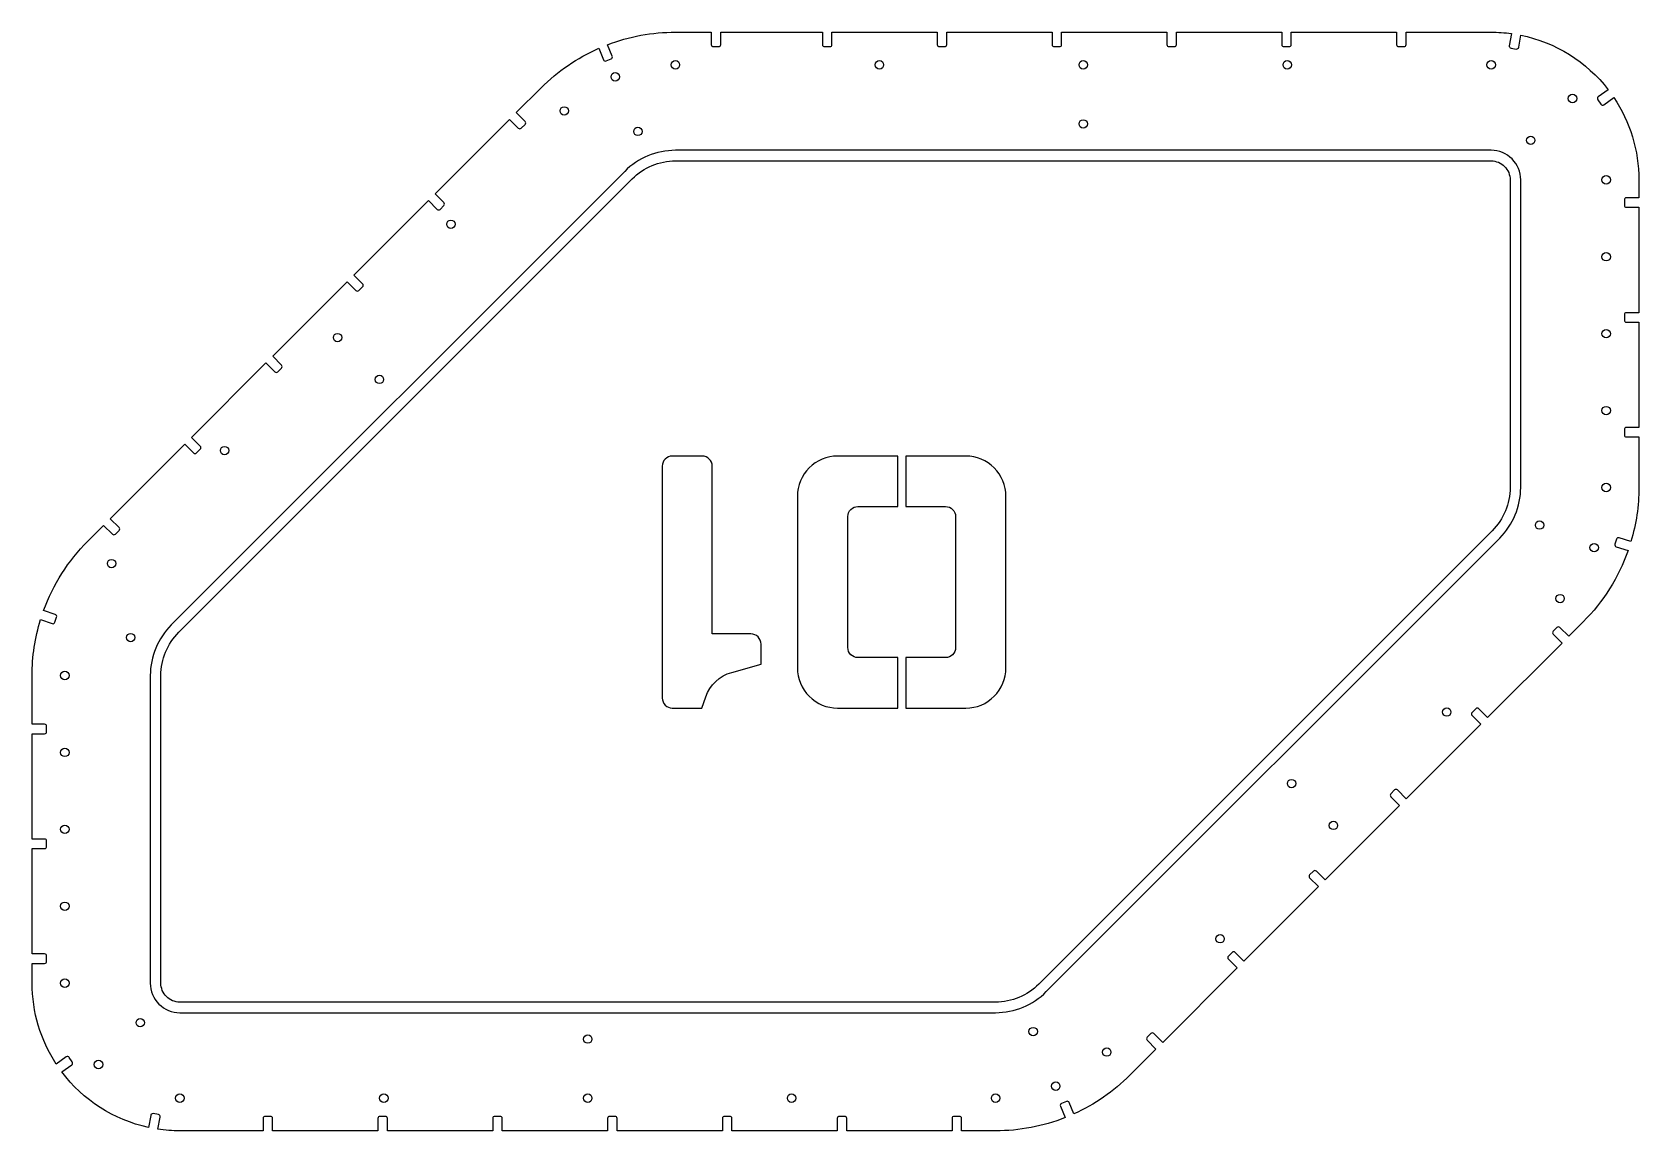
# Model space of a CAD drawing. Header units: millimetres. Extents: x -380 to 381, y 259 to 780.
import ezdxf

# ---------------------------------------------------------------- set-up
doc = ezdxf.new("R2010")
doc.units = ezdxf.units.MM
doc.layers.get('0').update_dxf_attribs({"linetype": 'CONTINUOUS'})

msp = doc.modelspace()

# ---------------------------------------------------------------- linework, layer by layer
for points in [[(-211.65, 258.91), (-211.65, 264.79, 0.414214), (-212.65, 265.79), (-215.15, 265.79, 0.414214), (-216.15, 264.79), (-216.15, 258.91), (-266.07, 258.91), (-266.07, 264.79, 0.414214), (-267.07, 265.79), (-269.57, 265.79, 0.414214), (-270.57, 264.79), (-270.57, 258.91), (-310, 258.91, -0.037473), (-320.45, 259.7), (-319.39, 265.44, 0.414214), (-320.19, 266.6), (-322.65, 267.06, 0.414214), (-323.82, 266.25), (-324.87, 260.51, -0.180185), (-366, 286.91), (-361.21, 290.26, 0.414214), (-360.97, 291.65), (-362.4, 293.7, 0.414214), (-363.8, 293.94), (-368.58, 290.59, -0.145844), (-380, 328.91), (-380, 338.28), (-374.12, 338.28, 0.414214), (-373.12, 339.28), (-373.12, 341.78, 0.414214), (-374.12, 342.78), (-380, 342.78), (-380, 392.7), (-374.12, 392.7, 0.414214), (-373.12, 393.7), (-373.12, 396.2, 0.414214), (-374.12, 397.2), (-380, 397.2), (-380, 447.11), (-374.12, 447.11, 0.414214), (-373.12, 448.11), (-373.12, 450.61, 0.414214), (-374.12, 451.61), (-380, 451.61), (-380, 474.66, -0.074776), (-376.02, 501.13), (-370.47, 499.27, 0.414214), (-369.21, 499.9), (-368.41, 502.27, 0.414214), (-369.04, 503.54), (-374.59, 505.4, -0.109647), (-353.64, 538.3), (-346.14, 545.79), (-341.99, 541.64, 0.414214), (-340.57, 541.64), (-338.81, 543.41, 0.414214), (-338.81, 544.82), (-342.96, 548.98), (-307.67, 584.27), (-303.51, 580.12, 0.414214), (-302.1, 580.12), (-300.33, 581.89, 0.414214), (-300.33, 583.3), (-304.48, 587.46), (-269.19, 622.75), (-265.03, 618.6, 0.414214), (-263.62, 618.6), (-261.85, 620.36, 0.414214), (-261.85, 621.78), (-266, 625.93), (-230.71, 661.23), (-226.55, 657.08, 0.414214), (-225.14, 657.08), (-223.37, 658.84, 0.414214), (-223.37, 660.26), (-227.53, 664.41), (-192.23, 699.71), (-188.07, 695.55, 0.414214), (-186.66, 695.55), (-184.89, 697.32, 0.414214), (-184.89, 698.74), (-189.05, 702.89), (-153.75, 738.19), (-149.6, 734.03, 0.414214), (-148.18, 734.03), (-146.41, 735.8, 0.414214), (-146.41, 737.21), (-150.57, 741.37), (-138.79, 753.15, -0.092637), (-111.51, 771.84), (-109.28, 766.43, 0.414214), (-107.98, 765.89), (-105.66, 766.84, 0.414214), (-105.12, 768.15), (-107.35, 773.55, -0.091731), (-75.15, 779.51), (-58.16, 779.51), (-58.16, 773.64, 0.414214), (-57.16, 772.64), (-54.66, 772.64, 0.414214), (-53.66, 773.64), (-53.66, 779.51), (-5.47, 779.51), (-5.47, 773.64, 0.414214), (-4.47, 772.64), (-1.97, 772.64, 0.414214), (-0.97, 773.64), (-0.97, 779.51), (48.94, 779.51), (48.94, 773.64, 0.414214), (49.94, 772.64), (52.44, 772.64, 0.414214), (53.44, 773.64), (53.44, 779.51), (103.36, 779.51), (103.36, 773.64, 0.414214), (104.36, 772.64), (106.86, 772.64, 0.414214), (107.86, 773.64), (107.86, 779.51), (157.78, 779.51), (157.78, 773.64, 0.414214), (158.78, 772.64), (161.28, 772.64, 0.414214), (162.28, 773.64), (162.28, 779.51), (212.19, 779.51), (212.19, 773.64, 0.414214), (213.19, 772.64), (215.69, 772.64, 0.414214), (216.69, 773.64), (216.69, 779.51), (266.61, 779.51), (266.61, 773.64, 0.414214), (267.61, 772.64), (270.11, 772.64, 0.414214), (271.11, 773.64), (271.11, 779.51), (311.4, 779.51, -0.03438), (321, 778.85), (320.01, 773.1, 0.414214), (320.83, 771.94), (323.29, 771.52, 0.414214), (324.45, 772.34), (325.43, 778.09, -0.180185), (366.88, 752.21), (362.14, 748.79, 0.414214), (361.91, 747.4), (363.37, 745.37, 0.414214), (364.77, 745.14), (369.51, 748.55, -0.149), (381.4, 709.51), (381.4, 701.01), (375.53, 701.01, 0.414214), (374.53, 700.01), (374.53, 697.51, 0.414214), (375.53, 696.51), (381.4, 696.51), (381.4, 646.59), (375.53, 646.59, 0.414214), (374.53, 645.59), (374.53, 643.09, 0.414214), (375.53, 642.09), (381.4, 642.09), (381.4, 592.18), (375.53, 592.18, 0.414214), (374.53, 591.18), (374.53, 588.68, 0.414214), (375.53, 587.68), (381.4, 587.68), (381.4, 563.76, -0.072361), (377.67, 538.12), (372.11, 539.93, 0.414214), (370.85, 539.28), (370.08, 536.91, 0.414214), (370.72, 535.65), (376.28, 533.84, -0.112079), (355.04, 500.13), (348.16, 493.24), (344, 497.4, 0.414214), (342.59, 497.4), (340.82, 495.63, 0.414214), (340.82, 494.21), (344.98, 490.06), (309.68, 454.76), (305.53, 458.92, 0.414214), (304.11, 458.92), (302.34, 457.15, 0.414214), (302.34, 455.74), (306.5, 451.58), (271.2, 416.28), (267.05, 420.44, 0.414214), (265.63, 420.44), (263.87, 418.67, 0.414214), (263.87, 417.26), (268.02, 413.1), (232.72, 377.81), (228.57, 381.96, 0.414214), (227.15, 381.96), (225.39, 380.19, 0.414214), (225.39, 378.78), (229.54, 374.62), (194.25, 339.33), (190.09, 343.48, 0.414214), (188.68, 343.48), (186.91, 341.71, 0.414214), (186.91, 340.3), (191.06, 336.14), (155.77, 300.85), (151.61, 305, 0.414214), (150.2, 305), (148.43, 303.24, 0.414214), (148.43, 301.82), (152.58, 297.67), (140.19, 285.27, -0.090214), (113.7, 266.94), (111.42, 272.32, 0.414214), (110.11, 272.85), (107.81, 271.88, 0.414214), (107.28, 270.57), (109.56, 265.18, -0.094154), (76.55, 258.91), (60.43, 258.91), (60.43, 264.79, 0.414214), (59.43, 265.79), (56.93, 265.79, 0.414214), (55.93, 264.79), (55.93, 258.91), (6.01, 258.91), (6.01, 264.79, 0.414214), (5.01, 265.79), (2.51, 265.79, 0.414214), (1.51, 264.79), (1.51, 258.91), (-48.4, 258.91), (-48.4, 264.79, 0.414214), (-49.4, 265.79), (-51.9, 265.79, 0.414214), (-52.9, 264.79), (-52.9, 258.91), (-102.82, 258.91), (-102.82, 264.79, 0.414214), (-103.82, 265.79), (-106.32, 265.79, 0.414214), (-107.32, 264.79), (-107.32, 258.91), (-157.24, 258.91), (-157.24, 264.79, 0.414214), (-158.24, 265.79), (-160.74, 265.79, 0.414214), (-161.74, 264.79), (-161.74, 258.91)], [(100.59, 324.87), (315.45, 539.72, 0.198912), (325.4, 563.76), (325.4, 709.51, 0.414214), (311.4, 723.51), (-75.15, 723.51, 0.198912), (-99.19, 713.55), (-314.04, 498.7, 0.198912), (-324, 474.66), (-324, 328.91, 0.414214), (-310, 314.91), (76.55, 314.91, 0.198912)], [(76.55, 319.91), (-310, 319.91, -0.414214), (-319, 328.91), (-319, 474.66, -0.198912), (-310.51, 495.17), (-95.65, 710.02, -0.198912), (-75.15, 718.51), (311.4, 718.51, -0.414214), (320.4, 709.51), (320.4, 563.76, -0.198912), (311.91, 543.26), (97.06, 328.41, -0.198912)], [(-34.6, 480.08), (-34.6, 489.59, 0.414214), (-39.36, 494.35), (-57.7, 494.35), (-57.7, 573.88, 0.414214), (-62.45, 578.63), (-76.64, 578.63, 0.414214), (-81.4, 573.88), (-81.4, 464, 0.414214), (-76.64, 459.24), (-62.63, 459.24), (-60.8, 464.55, -0.246208), (-48.5, 476.17)], [(30.17, 459.24), (30.17, 483.14), (11.32, 483.14, -0.414214), (6.56, 487.9), (6.56, 549.98, -0.414214), (11.32, 554.74), (30.17, 554.74), (30.17, 578.63), (1.69, 578.63, 0.414214), (-17.34, 559.6), (-17.34, 478.27, 0.414214), (1.69, 459.24)], [(33.98, 483.14), (33.98, 459.24), (62.46, 459.24, 0.414214), (81.49, 478.27), (81.49, 559.6, 0.414214), (62.46, 578.63), (33.98, 578.63), (33.98, 554.74), (52.84, 554.74, -0.414214), (57.59, 549.98), (57.59, 487.9, -0.414214), (52.84, 483.14)]]:
    msp.add_lwpolyline(points, format="xyb", close=True)
for centre in [(-75.15, 764.01), (21.49, 764.01), (118.13, 764.01), (214.77, 764.01), (311.4, 764.01), (-103.66, 758.34), (349.94, 748.05), (-127.83, 742.19), (-92.94, 732.47), (118.13, 736.01), (330.14, 728.25), (365.9, 709.51), (-181.54, 688.48), (365.9, 673.08), (-235.25, 634.77), (365.9, 636.64), (-215.45, 614.97), (365.9, 600.2), (-288.79, 581.23), (365.9, 563.76), (334.36, 545.97), (360.23, 535.25), (-342.33, 527.69), (344.08, 511.09), (-333.3, 492.65), (-364.5, 474.66), (290.37, 457.37), (-364.5, 438.22), (216.86, 423.46), (-364.5, 401.79), (236.66, 403.66), (-364.5, 365.35), (182.94, 349.95), (-364.5, 328.91), (-328.74, 310.17), (94.35, 305.95), (-116.72, 302.41), (129.23, 296.23), (-348.54, 290.37), (105.06, 280.08), (-310, 274.41), (-213.36, 274.41), (-116.72, 274.41), (-20.09, 274.41), (76.55, 274.41)]:
    msp.add_circle(centre, 2)

doc.saveas('drawing.dxf')
